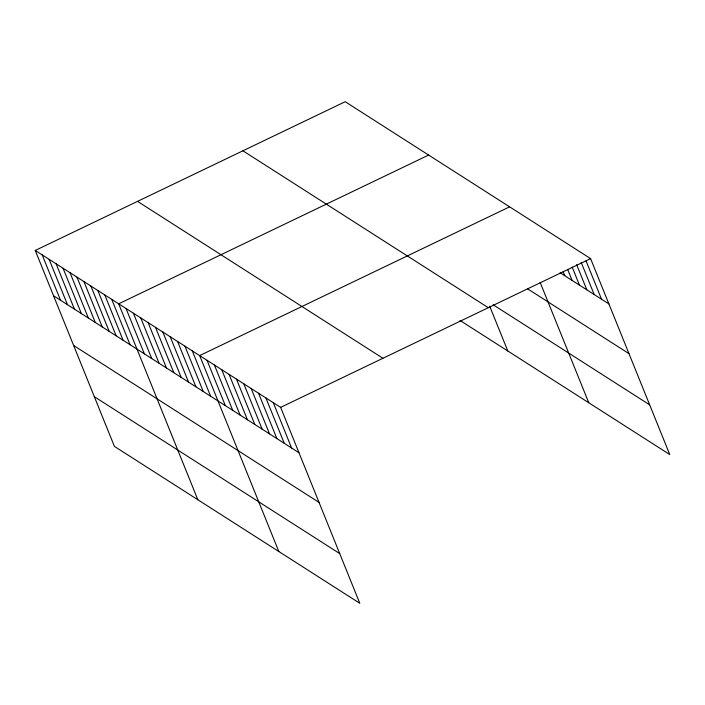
<?xml version="1.0" encoding="UTF-8"?>
<svg xmlns="http://www.w3.org/2000/svg" width="705" height="705" viewBox="0 0 705 705"><rect width="100%" height="100%" fill="white"/><g stroke="black" fill="none" stroke-linecap="round" stroke-linejoin="round"><path stroke-width="1.06" d="M35.25 250.46L280.643 407.367L359.797 603.286L114.413 446.388L35.25 250.46L345.203 101.714L590.587 258.612L669.75 454.54L459.995 320.423M428.631 155.056L118.687 303.811L197.841 499.73M509.609 206.838L199.665 355.584L278.819 551.513M280.643 407.367L590.587 258.612M560.14 272.773L608.909 303.952M527.763 288.927L628.983 353.646M493.236 304.824L649.675 404.846M242.917 150.799L488.309 307.706M137.537 201.374L382.93 358.281M53.571 295.8L298.964 452.707M73.646 345.494L319.039 502.401M94.329 396.695L339.722 553.592M586.075 260.965L601.55 299.246M581.158 262.304L594.183 294.54M576.646 264.648L586.824 289.834M572.134 266.992L579.466 285.128M567.622 269.336L572.099 280.423M563.11 271.681L564.74 275.717M540.136 282.379L588.772 402.758M489.684 306.164L507.794 350.984M273.284 402.661L291.597 448.001M265.917 397.955L284.238 443.286M258.559 393.24L276.871 438.58M251.192 388.534L269.513 433.875M243.833 383.828L262.154 429.169M236.475 379.123L254.787 424.463M229.107 374.417L247.429 419.757M221.749 369.711L240.07 415.051M214.391 365.005L232.703 410.336M207.023 360.29L225.344 405.631M192.298 350.879L210.619 396.219M184.939 346.173L203.26 391.513M177.581 341.467L195.893 386.807M170.213 336.761L188.535 382.101M162.855 332.055L181.176 377.387M155.488 327.34L173.809 372.681M148.129 322.634L166.451 367.975M140.771 317.929L159.083 363.269M133.404 313.223L151.725 358.563M126.045 308.517L144.366 353.857M111.734 299.361L130.046 344.701M104.781 294.919L123.093 340.259M97.828 290.469L116.14 335.809M90.874 286.027L109.187 331.368M83.921 281.577L102.234 326.917M76.968 277.136L95.29 322.476M70.015 272.685L88.336 318.025M63.062 268.244L81.383 313.584M56.109 263.793L74.43 309.134M49.156 259.352L67.477 304.692M42.203 254.91L60.524 300.242"/></g></svg>
